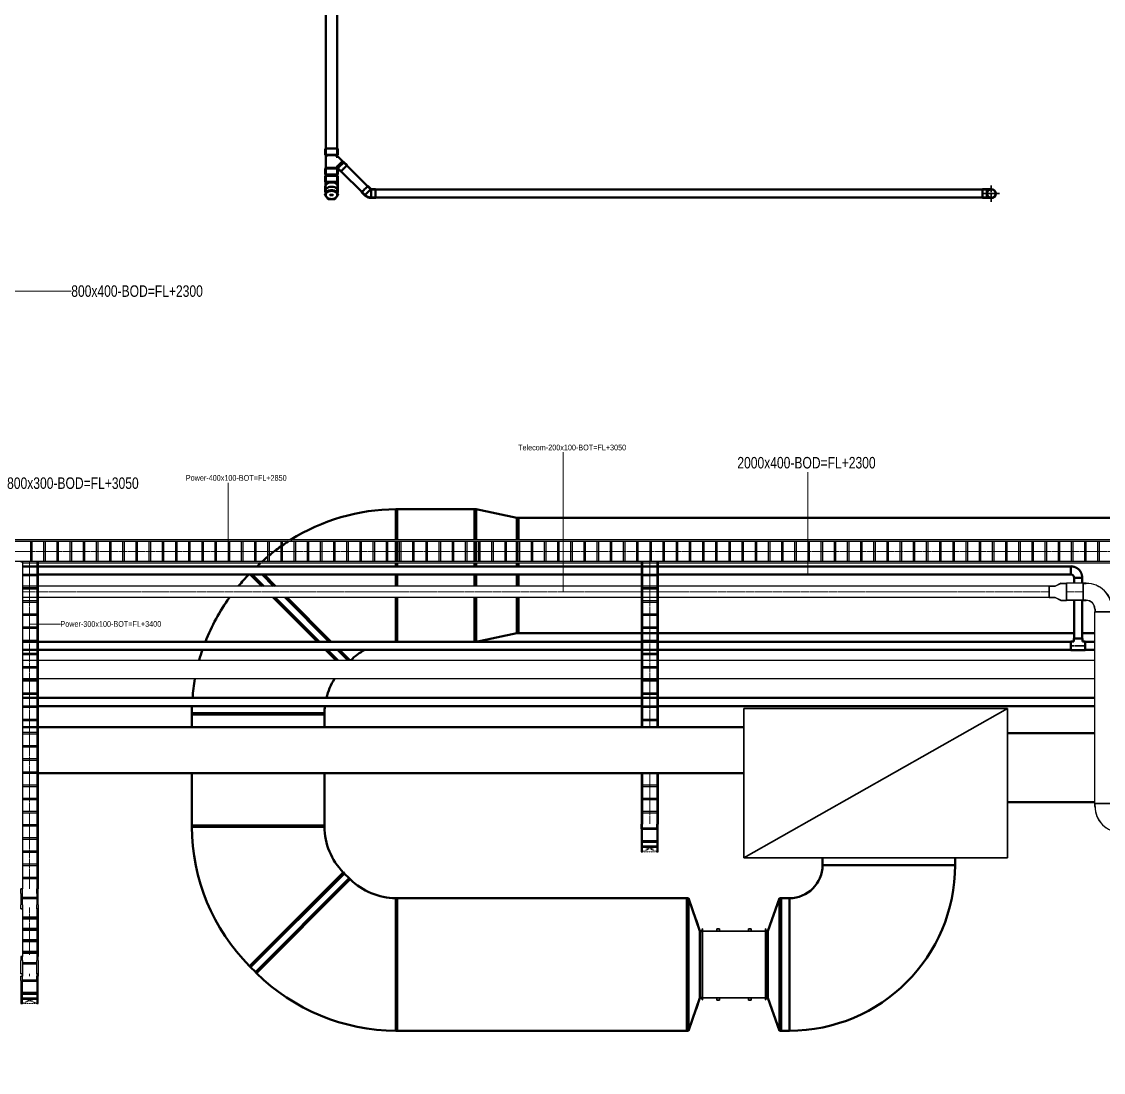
# Model space of a CAD drawing. Header units: millimetres. Extents: x -108050 to 96605, y 58136 to 140997.
# Drawn here: x -85724 to -66955, y 88397 to 106636 of the extents above; entities that cross this region are included whole.
import ezdxf

# ---------------------------------------------------------------- set-up
doc = ezdxf.new("R2010")
doc.units = ezdxf.units.MM
doc.linetypes.add('Center', pattern=[29.999999, 12, -6, 6, -6])
doc.linetypes.add('Hidden 0_75', pattern=[1.5, 0.75, -0.75])
for name, color, linetype, lineweight in [('E-CABL-TRAY', 211, 'Continuous', 25), ('E-CABL-TRAY-ANNO', 211, 'Hidden 0_75', 18), ('E-CABL-TRAY-CNTR', 211, 'Center', 18), ('E-CABL-TRAY-IDEN', 211, 'Continuous', 9), ('M-HVAC-DUCT', 70, 'Continuous', 50), ('M-HVAC-DUCT-ANNO', 70, 'Continuous', 35), ('M-HVAC-DUCT-IDEN', 70, 'Continuous', 9), ('P-PIPE', 3, 'Continuous', 50), ('P-PIPE-CNTR', 3, 'Center', 35)]:
    doc.layers.add(name, color=color, linetype=linetype, lineweight=lineweight)
doc.styles.add('Arial_1', font='arial.ttf', dxfattribs={"width": 0.75, "height": 200})
doc.styles.add('Arial_2', font='arial.ttf', dxfattribs={"width": 0.75, "height": 100})

# ---------------------------------------------------------------- blocks, each defined once
blk = doc.blocks.new('DSC_uPVC_Elbow_TienPhong - Standard-1923101-HẦM')
at = {"layer": 'P-PIPE'}
for p, q in [((-68976, 103728), (-69052, 103728)), ((-69052, 103575), (-68976, 103575))]:
    blk.add_line(p, q, dxfattribs=at)
at = {"layer": 'P-PIPE', "flags": 128}
for points in [[(-68976, 103726), (-68973, 103726), (-68970, 103726), (-68967, 103726), (-68964, 103726), (-68961, 103726), (-68958, 103726), (-68955, 103726), (-68952, 103726), (-68949, 103726), (-68946, 103726), (-68943, 103726), (-68940, 103726), (-68938, 103726), (-68935, 103726), (-68933, 103726), (-68930, 103726), (-68928, 103726), (-68925, 103726), (-68923, 103726), (-68921, 103726), (-68919, 103726), (-68917, 103726), (-68915, 103726), (-68913, 103726)], [(-68907, 103726), (-68905, 103726), (-68904, 103726), (-68903, 103726), (-68902, 103726), (-68901, 103726), (-68901, 103726), (-68900, 103726), (-68900, 103726), (-68899, 103726), (-68899, 103726), (-68899, 103726)], [(-68897, 103726), (-68896, 103726), (-68893, 103726), (-68890, 103726), (-68887, 103725), (-68884, 103725), (-68881, 103724), (-68878, 103723), (-68875, 103723), (-68873, 103722), (-68870, 103720), (-68867, 103719), (-68864, 103718), (-68862, 103716)], [(-68913, 103576), (-68914, 103576), (-68916, 103576), (-68918, 103576), (-68920, 103576), (-68923, 103576), (-68925, 103576), (-68927, 103576), (-68930, 103576), (-68932, 103576), (-68935, 103576), (-68937, 103576), (-68940, 103576), (-68943, 103576), (-68946, 103576), (-68949, 103576), (-68951, 103576), (-68954, 103576), (-68957, 103576), (-68960, 103576), (-68964, 103576), (-68967, 103576), (-68970, 103576), (-68973, 103576), (-68976, 103576), (-68976, 103576)], [(-68899, 103576), (-68899, 103576), (-68900, 103576), (-68900, 103576), (-68901, 103576), (-68901, 103576), (-68902, 103576), (-68903, 103576), (-68904, 103576), (-68905, 103576), (-68906, 103576)], [(-68861, 103587), (-68864, 103585), (-68866, 103584), (-68869, 103583), (-68872, 103581), (-68875, 103580), (-68877, 103579), (-68880, 103579), (-68883, 103578), (-68886, 103577), (-68889, 103577), (-68892, 103577), (-68895, 103576), (-68898, 103576), (-68899, 103576)]]:
    blk.add_lwpolyline(points, dxfattribs=at)
at = {"layer": 'P-PIPE'}
for start, end in [(90, 270), (270, 90)]:
    blk.add_arc((-68899, 103651), 76.7, start, end, dxfattribs=at)
for centre, major_axis, start_param, end_param in [((-69052, 103651), (0, 76.7), 0, 3.141593), ((-68976, 103651), (0, 76.7), 0, 3.141593), ((-68976, 103651), (0, 76.7), 6.115393, 6.283185), ((-68976, 103651), (0, 75), 0, 0.19635), ((-68976, 103651), (0, 75), 2.945243, 3.141593), ((-68976, 103651), (0, 76.7), 3.141593, 3.309382)]:
    blk.add_ellipse(centre, major_axis=major_axis, ratio=0.005, start_param=start_param, end_param=end_param, dxfattribs=at)
blk = doc.blocks.new('DSC_uPVC_Elbow_TienPhong - Standard-1922778-HẦM')
at = {"layer": 'P-PIPE'}
for p, q in [((-79828, 103676), (-79774, 103622)), ((-79665, 103731), (-79719, 103784)), ((-79583, 103728), (-79659, 103728)), ((-79659, 103575), (-79583, 103575))]:
    blk.add_line(p, q, dxfattribs=at)
at = {"layer": 'P-PIPE', "flags": 128}
for points in [[(-79773, 103623), (-79768, 103619), (-79763, 103615), (-79758, 103611), (-79753, 103607), (-79748, 103603), (-79743, 103600), (-79737, 103596), (-79731, 103593), (-79726, 103591), (-79720, 103588), (-79714, 103586), (-79708, 103584), (-79702, 103582), (-79695, 103580), (-79689, 103579), (-79683, 103578), (-79676, 103577), (-79670, 103577), (-79664, 103576), (-79659, 103576)], [(-79767, 103629), (-79762, 103625), (-79758, 103621), (-79753, 103617), (-79748, 103613), (-79743, 103610), (-79738, 103607), (-79733, 103604), (-79728, 103601), (-79722, 103598), (-79717, 103596), (-79711, 103594), (-79705, 103592), (-79699, 103590), (-79693, 103589), (-79687, 103587), (-79681, 103586), (-79675, 103586), (-79669, 103585), (-79663, 103585), (-79659, 103585)], [(-79659, 103726), (-79660, 103726), (-79660, 103726), (-79661, 103726), (-79661, 103727), (-79661, 103727), (-79662, 103727), (-79662, 103727), (-79663, 103727), (-79663, 103727), (-79663, 103727), (-79664, 103727), (-79664, 103728), (-79665, 103728), (-79665, 103728), (-79665, 103728), (-79666, 103728), (-79666, 103729), (-79666, 103729), (-79666, 103729), (-79667, 103729)]]:
    blk.add_lwpolyline(points, dxfattribs=at)
at = {"layer": 'P-PIPE'}
for centre, major_axis, ratio, start_param, end_param in [((-79773, 103730), (54.2, 54.2), 0.029316, 2.739216, 4.676021), ((-79773, 103730), (49.5, 49.5), 0.029316, 3.141593, 3.367024), ((-79773, 103730), (49.5, 49.5), 0.029316, 3.516006, 3.628824), ((-79773, 103730), (49.5, 49.5), 0.029316, 3.777805, 3.890623), ((-79773, 103730), (49.5, 49.5), 0.029316, 4.039605, 4.152423), ((-79773, 103730), (49.5, 49.5), 0.029316, 4.285356, 4.414222), ((-79773, 103730), (49.5, 49.5), 0.029316, 4.563204, 4.676021), ((-79773, 103730), (54.2, 54.2), 0.029316, 4.676021, 6.687005), ((-79720, 103676), (54.2, 54.2), 0.029316, 3.105225, 4.676021), ((-79773, 103730), (49.5, 49.5), 0.029316, 4.825003, 4.937821), ((-79773, 103730), (49.5, 49.5), 0.029316, 5.086802, 5.19962), ((-79773, 103730), (49.5, 49.5), 0.029316, 5.348602, 5.46142), ((-79773, 103730), (49.5, 49.5), 0.029316, 5.610401, 5.723219), ((-79773, 103730), (49.5, 49.5), 0.029316, 5.8722, 5.985018), ((-79773, 103730), (49.5, 49.5), 0.029316, 6.045551, 6.283185), ((-79720, 103676), (54.2, 54.2), 0.029316, 4.676021, 6.283185), ((-79659, 103651), (0, 76.7), 0.005, 0, 1.617239), ((-79659, 103651), (0, 76.7), 0.005, 1.617239, 3.188035), ((-79583, 103651), (0, 76.7), 0.005, 5.87796, 7.900424), ((-79583, 103651), (0, 76.7), 0.005, 1.617239, 3.544708), ((-79583, 103651), (0, 70), 0.005, 2.402637, 3.188035)]:
    blk.add_ellipse(centre, major_axis=major_axis, ratio=ratio, start_param=start_param, end_param=end_param, dxfattribs=at)
blk = doc.blocks.new('DSC_uPVC_Elbow_TienPhong - Standard-1970415-HẦM')
at = {"layer": 'P-PIPE'}
for p, q in [((-80456, 103959), (-80456, 103853)), ((-80237, 103853), (-80237, 103959)), ((-80456, 103768), (-80456, 103693)), ((-80237, 103693), (-80237, 103768))]:
    blk.add_line(p, q, dxfattribs=at)
at = {"layer": 'P-PIPE', "flags": 128}
for points in [[(-80454, 103768), (-80454, 103772), (-80454, 103775), (-80454, 103779), (-80454, 103783), (-80454, 103787), (-80454, 103791), (-80454, 103795), (-80454, 103799), (-80454, 103804), (-80454, 103808), (-80454, 103813), (-80454, 103817), (-80454, 103822), (-80454, 103827), (-80454, 103832), (-80454, 103836), (-80454, 103841), (-80454, 103846), (-80454, 103851), (-80454, 103853)], [(-80239, 103853), (-80239, 103848), (-80239, 103844), (-80239, 103839), (-80239, 103834), (-80239, 103829), (-80239, 103824), (-80239, 103820), (-80239, 103815), (-80239, 103811), (-80239, 103806), (-80239, 103802), (-80239, 103797), (-80239, 103793), (-80239, 103789), (-80239, 103785), (-80239, 103781), (-80239, 103777), (-80239, 103774), (-80239, 103770), (-80239, 103768)]]:
    blk.add_lwpolyline(points, dxfattribs=at)
at = {"layer": 'P-PIPE'}
for centre, major_axis, ratio, start_param, end_param in [((-80347, 103959), (110, 0), 0.005, 0, 3.141593), ((-80347, 103853), (110, 0), 0.005, 0, 3.141593), ((-80347, 103853), (110, 0), 0.005, 3.141593, 3.335696), ((-80347, 103768), (110, 0), 0.707107, 0, 3.141593), ((-80347, 103853), (107, 0), 0.005, 2.893572, 3.058919), ((-80347, 103853), (107, 0), 0.005, 0.082673, 0.24802), ((-80347, 103853), (110, 0), 0.005, 6.089082, 6.283185), ((-80347, 103693), (110, 0), 0.707107, 0, 3.141593), ((-80347, 103693), (110, 0), 0.707107, 3.141593, 3.543639), ((-80347, 103693), (110, 0), 0.707107, 5.881139, 6.283185)]:
    blk.add_ellipse(centre, major_axis=major_axis, ratio=ratio, start_param=start_param, end_param=end_param, dxfattribs=at)
blk = doc.blocks.new('DSC_uPVC_Cap End2-TienPhong - Standard-V14-HẦM')
at = {"layer": 'P-PIPE'}
for p, q in [((-80462, 103635), (-80434, 103670)), ((-80434, 103663), (-80462, 103628)), ((-80462, 103635), (-80462, 103628)), ((-80462, 103628), (-80404, 103557)), ((-80447, 103638), (-80447, 103628)), ((-80443, 103710), (-80443, 103635)), ((-80433, 103670), (-80404, 103706)), ((-80404, 103699), (-80433, 103663)), ((-80404, 103706), (-80289, 103706)), ((-80404, 103706), (-80404, 103699)), ((-80289, 103699), (-80404, 103699)), ((-80367, 103631), (-80327, 103631)), ((-80367, 103631), (-80347, 103631)), ((-80367, 103628), (-80327, 103628)), ((-80367, 103628), (-80327, 103628)), ((-80327, 103624), (-80367, 103624)), ((-80347, 103624), (-80367, 103624)), ((-80347, 103631), (-80327, 103631)), ((-80327, 103624), (-80347, 103624)), ((-80289, 103706), (-80231, 103635)), ((-80289, 103706), (-80289, 103699)), ((-80231, 103628), (-80289, 103699)), ((-80289, 103557), (-80231, 103628)), ((-80250, 103635), (-80250, 103710)), ((-80246, 103628), (-80246, 103638)), ((-80231, 103628), (-80231, 103635)), ((-80404, 103557), (-80289, 103557))]:
    blk.add_line(p, q, dxfattribs=at)
for centre, major_axis, start_param, end_param in [((-80347, 103628), (100, 0), 1.570796, 4.712389), ((-80347, 103638), (100, 0), 2.473508, 2.76248), ((-80347, 103638), (100, 0), 1.570796, 1.859768), ((-80367, 103628), (5, 0), 1.570796, 4.712389), ((-80367, 103628), (5, 0), 1.570796, 4.712389), ((-80367, 103631), (5, 0), 3.665191, 4.712389), ((-80367, 103631), (5, 0), 3.665191, 4.712389), ((-80347, 103638), (100, 0), 1.281824, 1.570796), ((-80347, 103628), (100, 0), 4.712389, 7.853982), ((-80327, 103628), (5, 0), 4.712389, 7.853982), ((-80327, 103628), (5, 0), 4.712389, 7.853982), ((-80327, 103631), (5, 0), 4.712389, 5.759587), ((-80327, 103631), (5, 0), 4.712389, 5.759587), ((-80347, 103638), (100, 0), 0.379113, 0.668085)]:
    blk.add_ellipse(centre, major_axis=major_axis, ratio=0.707107, start_param=start_param, end_param=end_param, dxfattribs=at)
blk = doc.blocks.new('E_Ladder Vertical Outside Bend - Standard-V23-HẦM')
at = {"layer": 'E-CABL-TRAY'}
for p, q in [((-85737, 90070), (-85711, 90070)), ((-85737, 89990), (-85737, 90070)), ((-85737, 89990), (-85737, 89590)), ((-85711, 89990), (-85711, 90070)), ((-85711, 90003), (-85462, 90003)), ((-85711, 89590), (-85711, 89990)), ((-85462, 89977), (-85711, 89977)), ((-85462, 90070), (-85437, 90070)), ((-85462, 89990), (-85462, 90070)), ((-85462, 89990), (-85462, 89590)), ((-85437, 89990), (-85437, 90070)), ((-85437, 89590), (-85437, 89990)), ((-85711, 89787), (-85462, 89787)), ((-85462, 89769), (-85711, 89769)), ((-85462, 89751), (-85711, 89751)), ((-85737, 89590), (-85711, 89590)), ((-85711, 89690), (-85462, 89690)), ((-85462, 89664), (-85711, 89664)), ((-85462, 89590), (-85437, 89590))]:
    blk.add_line(p, q, dxfattribs=at)
blk = doc.blocks.new('PG_Busway_ThanhThang - 1250A-1999621-HẦM')
at = {"layer": 'E-CABL-TRAY'}
for p, q in [((-85711, 95552), (-85462, 95552)), ((-85437, 95552), (-74977, 95552)), ((-74952, 95552), (-74702, 95552)), ((-74677, 95552), (-67103, 95552)), ((-85462, 95229), (-85711, 95229)), ((-74977, 95229), (-85437, 95229)), ((-74702, 95229), (-74952, 95229)), ((-67103, 95229), (-74677, 95229))]:
    blk.add_line(p, q, dxfattribs=at)
blk = doc.blocks.new('00_REC Elbow - 0_75 W-2034095-HẦM')
at = {"layer": 'M-HVAC-DUCT'}
for p, q in [((-1150, 1725), (1150, 1725)), ((-1725, -1150), (-1725, 1150))]:
    blk.add_line(p, q, dxfattribs=at)
for radius in [575, 2875]:
    blk.add_arc((-1725, 1725), radius, 270, 0, dxfattribs=at)
blk = doc.blocks.new('01_REC Elbow_C Flanged_ - 1 W-2034623-HẦM')
at = {"layer": 'M-HVAC-DUCT'}
for p, q in [((-132, 1497), (-150, 1479)), ((1479, -150), (-150, 1479)), ((-132, 1497), (1497, -132)), ((-965, -1152), (-965, 1152)), ((-965, 1152), (-940, 1152)), ((-940, 1152), (-940, -1152)), ((1479, -150), (1497, -132)), ((-940, -1152), (-965, -1152))]:
    blk.add_line(p, q, dxfattribs=at)
for radius, start, end in [(1150, 270.6238, 314.3762), (3450, 270.2077, 314.7923)]:
    blk.add_arc((-953, 2300), radius, start, end, dxfattribs=at)
blk = doc.blocks.new('01_REC Elbow_C Flanged_ - 1 W-V28-HẦM')
at = {"layer": 'M-HVAC-DUCT'}
for p, q in [((-132, 1497), (-150, 1479)), ((1479, -150), (-150, 1479)), ((-132, 1497), (1497, -132)), ((-965, 740), (-965, 994)), ((-940, 969), (-940, 715)), ((-965, -543), (-965, 540)), ((-940, 515), (-940, -568)), ((1479, -150), (1497, -132)), ((-965, -1110), (-965, -826)), ((-940, -851), (-940, -1135))]:
    blk.add_line(p, q, dxfattribs=at)
for radius, start, end in [(1150, 282.9789, 301.0478), (1150, 308.22, 314.3762), (3450, 312.7435, 314.7923), (3450, 304.8292, 310.3962), (3450, 296.1902, 299.3172), (3450, 279.1579, 293.6952), (3450, 270.4413, 274.9419)]:
    blk.add_arc((-953, 2300), radius, start, end, dxfattribs=at)
blk = doc.blocks.new('01_REC Elbow_C Flanged_ - 1 W-V29-HẦM')
at = {"layer": 'M-HVAC-DUCT'}
for p, q in [((39, 1291), (-141, 1471)), ((-106, 1471), (74, 1291)), ((-965, 383), (-965, 1150)), ((-940, 1150), (-940, 383)), ((946, 383), (180, 1150)), ((215, 1150), (982, 383)), ((-965, -17), (-965, 183)), ((-940, 183), (-940, -17)), ((1347, -17), (1146, 183)), ((1182, 183), (1382, -17)), ((-965, -216), (-965, -159)), ((-940, -159), (-940, -216)), ((-965, -591), (-965, -242)), ((-940, -242), (-940, -591)), ((-965, -1152), (-965, -616)), ((-940, -616), (-940, -1152)), ((-940, -1152), (-965, -1152))]:
    blk.add_line(p, q, dxfattribs=at)
for radius, start, end in [(1150, 298.6123, 313.7911), (3450, 313.144, 314.5332), (3450, 305.6497, 309.9256), (3450, 310.4748, 312.5285), (3450, 303.0425, 305.1259), (3450, 270.2077, 302.2655)]:
    blk.add_arc((-953, 2300), radius, start, end, dxfattribs=at)
blk = doc.blocks.new('01_REC Transition REC_C Flanged_ - 200 mm-2042068-HẦM')
at = {"layer": 'M-HVAC-DUCT'}
for p, q in [((0, 1000), (709, 1150)), ((711, 383), (711, 1150)), ((736, 1150), (736, 383)), ((-25, 383), (-25, 1002)), ((-25, 1002), (0, 1002)), ((0, 1002), (0, 383)), ((-25, -17), (-25, 183)), ((0, 183), (0, -17)), ((711, -17), (711, 183)), ((736, 183), (736, -17)), ((-25, -216), (-25, -159)), ((0, -159), (0, -216)), ((711, -216), (711, -159)), ((736, -159), (736, -216)), ((0, -242), (0, -591)), ((711, -591), (711, -242)), ((736, -242), (736, -591)), ((-25, -1002), (-25, -616)), ((0, -616), (0, -1002)), ((711, -1152), (711, -616)), ((736, -616), (736, -1152)), ((0, -1002), (-25, -1002)), ((711, -1150), (0, -1000)), ((711, -1152), (736, -1152))]:
    blk.add_line(p, q, dxfattribs=at)
blk = doc.blocks.new('E_Ladder Vertical Outside Bend - Standard-2041432-HẦM')
at = {"layer": 'E-CABL-TRAY'}
for p, q in [((-85737, 91584), (-85711, 91584)), ((-85737, 91504), (-85737, 91584)), ((-85737, 91504), (-85737, 91304)), ((-85711, 91504), (-85711, 91584)), ((-85711, 91304), (-85711, 91504)), ((-85711, 91438), (-85462, 91438)), ((-85462, 91432), (-85711, 91432)), ((-85462, 91407), (-85711, 91407)), ((-85462, 91584), (-85437, 91584)), ((-85462, 91504), (-85462, 91584)), ((-85462, 91504), (-85462, 91304)), ((-85437, 91504), (-85437, 91584)), ((-85437, 91304), (-85437, 91504)), ((-85737, 91235), (-85737, 91304)), ((-85711, 91235), (-85737, 91235)), ((-85711, 91304), (-85711, 91235)), ((-85462, 91235), (-85462, 91304)), ((-85437, 91235), (-85462, 91235)), ((-85437, 91304), (-85437, 91235))]:
    blk.add_line(p, q, dxfattribs=at)
blk = doc.blocks.new('E_Ladder Vertical Inside Bend - Standard-2041428-HẦM')
at = {"layer": 'E-CABL-TRAY'}
for p, q in [((-85737, 90410), (-85711, 90410)), ((-85737, 90410), (-85737, 90340)), ((-85737, 90190), (-85737, 90340)), ((-85711, 90340), (-85711, 90410)), ((-85711, 90340), (-85711, 90190)), ((-85711, 90306), (-85462, 90306)), ((-85462, 90300), (-85711, 90300)), ((-85462, 90410), (-85437, 90410)), ((-85462, 90410), (-85462, 90340)), ((-85462, 90190), (-85462, 90340)), ((-85437, 90340), (-85437, 90410)), ((-85437, 90340), (-85437, 90190)), ((-85737, 90110), (-85737, 90190)), ((-85711, 90110), (-85737, 90110)), ((-85462, 90275), (-85711, 90275)), ((-85711, 90190), (-85711, 90110)), ((-85462, 90110), (-85462, 90190)), ((-85437, 90110), (-85462, 90110)), ((-85437, 90190), (-85437, 90110))]:
    blk.add_line(p, q, dxfattribs=at)
blk = doc.blocks.new('E_Channel Horizontal Bend - Standard-2090574-HẦM')
at = {"layer": 'E-CABL-TRAY'}
for p, q in [((-150, 350), (-147, 350)), ((-150, 350), (-150, 300)), ((-147, 350), (147, 350)), ((-147, 300), (-147, 350)), ((147, 350), (150, 350)), ((147, 350), (147, 300)), ((150, 300), (150, 350)), ((-350, 147), (-350, 150)), ((-300, 150), (-350, 150)), ((-350, -147), (-350, 147)), ((-300, 147), (-350, 147)), ((-350, -150), (-350, -147)), ((-300, -147), (-350, -147)), ((-300, -150), (-350, -150))]:
    blk.add_line(p, q, dxfattribs=at)
for radius, end in [(450, 360), (153, 360), (447, 0), (150, 0)]:
    blk.add_arc((-300, 300), radius, 270, end, dxfattribs=at)
blk = doc.blocks.new('E_Channel Reducer_std_ - Standard-2089735-HẦM')
at = {"layer": 'E-CABL-TRAY'}
for p, q in [((0, 147), (0, 150)), ((100, 150), (0, 150)), ((0, -147), (0, 147)), ((100, 147), (0, 147)), ((200, 100), (100, 150)), ((100, 147), (200, 97)), ((300, 100), (200, 100)), ((200, 97), (300, 97)), ((300, 100), (300, 97)), ((300, 97), (300, -97)), ((0, -150), (0, -147)), ((100, -147), (0, -147)), ((100, -150), (0, -150)), ((200, -97), (100, -147)), ((100, -150), (200, -100)), ((300, -97), (200, -97)), ((200, -100), (300, -100)), ((300, -97), (300, -100))]:
    blk.add_line(p, q, dxfattribs=at)
blk = doc.blocks.new('M_Elbow - Welded - Generic - Standard-2092714-HẦM')
at = {"layer": 'P-PIPE'}
for p, q in [((-127, 71), (-127, 68)), ((-127, 68), (-127, 61)), ((-127, 61), (-127, 50)), ((-127, 50), (-127, 35)), ((-127, 35), (-127, 18)), ((-127, 18), (-127, -18)), ((-68, 127), (-71, 127)), ((-61, 127), (-68, 127)), ((-50, 127), (-61, 127)), ((-35, 127), (-50, 127)), ((-18, 127), (-35, 127)), ((18, 127), (-18, 127)), ((35, 127), (18, 127)), ((50, 127), (35, 127)), ((61, 127), (50, 127)), ((68, 127), (61, 127)), ((71, 127), (68, 127)), ((-127, -18), (-127, -35)), ((-127, -35), (-127, -50)), ((-127, -50), (-127, -61)), ((-127, -61), (-127, -68)), ((-127, -68), (-127, -71))]:
    blk.add_line(p, q, dxfattribs=at)
at = {"layer": 'P-PIPE', "flags": 128}
for points in [[(-71, 127), (-71, 125), (-71, 122), (-71, 120), (-71, 118), (-72, 116), (-72, 114), (-73, 111), (-74, 109), (-74, 107), (-75, 105), (-76, 103), (-77, 101), (-78, 99), (-79, 97), (-80, 95), (-82, 93), (-83, 92), (-85, 90), (-86, 88), (-88, 87), (-89, 85), (-91, 84), (-93, 82), (-95, 81), (-97, 80), (-98, 78), (-100, 77), (-102, 76), (-104, 75), (-107, 74), (-109, 74), (-111, 73), (-113, 72), (-115, 72), (-117, 71), (-120, 71), (-122, 71), (-124, 71), (-126, 71), (-127, 71)], [(-127, -71), (-119, -70), (-111, -70), (-103, -69), (-96, -68), (-88, -67), (-80, -65), (-72, -63), (-65, -61), (-57, -58), (-50, -55), (-43, -52), (-36, -48), (-29, -45), (-22, -40), (-15, -36), (-9, -32), (-3, -27), (3, -22), (9, -16), (15, -11), (20, -5), (25, 1), (30, 7), (35, 14), (39, 20), (43, 27), (47, 34), (51, 41), (54, 48), (57, 55), (60, 63), (62, 70), (64, 78), (66, 86), (68, 93), (69, 101), (70, 109), (70, 117), (71, 125), (71, 127)]]:
    blk.add_lwpolyline(points, dxfattribs=at)
blk = doc.blocks.new('Kruger _Duct Acessory New - KRUGER EX-10 MODEL480 2-2095710-HẦM')
at = {"layer": 'M-HVAC-DUCT', "lineweight": 35}
for p, q in [((-616, 550), (-616, 545)), ((616, 550), (-616, 550)), ((-616, 545), (616, 545)), ((-576, 545), (-576, -545)), ((576, -545), (576, 545)), ((616, 545), (616, 550)), ((-618, 250), (-618, 300)), ((-618, 300), (-576, 300)), ((-576, 250), (-618, 250)), ((576, 300), (618, 300)), ((618, 250), (576, 250)), ((618, 300), (618, 250)), ((-618, -300), (-618, -250)), ((-618, -250), (-576, -250)), ((-576, -300), (-618, -300)), ((576, -250), (618, -250)), ((618, -300), (576, -300)), ((618, -250), (618, -300)), ((-616, -545), (-616, -550)), ((616, -545), (-616, -545)), ((-616, -550), (616, -550)), ((616, -550), (616, -545))]:
    blk.add_line(p, q, dxfattribs=at)
blk = doc.blocks.new('01_REC_Transition ROD_C Flanged_ - Standard-2104148-HẦM')
at = {"layer": 'M-HVAC-DUCT'}
for p, q in [((-30, -1150), (-30, 1150)), ((-30, 1150), (0, 1150)), ((200, 576), (0, 1150)), ((0, -1150), (0, 1150)), ((0, 1150), (0, -1150)), ((131, 774), (200, 576)), ((200, 0), (200, 576)), ((240, 576), (200, 576)), ((200, 576), (200, 0)), ((200, -576), (200, 0)), ((200, 0), (200, -576)), ((0, -1150), (200, -576)), ((200, -576), (131, -775)), ((200, -576), (240, -576)), ((0, -1150), (-30, -1150))]:
    blk.add_line(p, q, dxfattribs=at)

msp = doc.modelspace()

# ---------------------------------------------------------------- linework, layer by layer
at = {"layer": 'E-CABL-TRAY'}
for p, q in [((-32524, 97639), (-88209, 97639)), ((-32524, 97613), (-88209, 97613)), ((-85571, 97613), (-85571, 97264)), ((-85546, 97613), (-85546, 97264)), ((-85343, 97613), (-85343, 97264)), ((-85317, 97613), (-85317, 97264)), ((-85114, 97613), (-85114, 97264)), ((-85089, 97613), (-85089, 97264)), ((-84886, 97613), (-84886, 97264)), ((-84860, 97613), (-84860, 97264)), ((-84657, 97613), (-84657, 97264)), ((-84632, 97613), (-84632, 97264)), ((-84428, 97613), (-84428, 97264)), ((-84403, 97613), (-84403, 97264)), ((-84200, 97613), (-84200, 97264)), ((-84174, 97613), (-84174, 97264)), ((-83971, 97613), (-83971, 97264)), ((-83946, 97613), (-83946, 97264)), ((-83743, 97613), (-83743, 97264)), ((-83717, 97613), (-83717, 97264)), ((-83514, 97613), (-83514, 97264)), ((-83489, 97613), (-83489, 97264)), ((-83285, 97613), (-83285, 97264)), ((-83260, 97613), (-83260, 97264)), ((-83057, 97613), (-83057, 97264)), ((-83031, 97613), (-83031, 97264)), ((-82828, 97613), (-82828, 97264)), ((-82803, 97613), (-82803, 97264)), ((-82600, 97613), (-82600, 97264)), ((-82574, 97613), (-82574, 97264)), ((-82371, 97613), (-82371, 97264)), ((-82346, 97613), (-82346, 97264)), ((-82142, 97613), (-82142, 97264)), ((-82117, 97613), (-82117, 97264)), ((-81914, 97613), (-81914, 97264)), ((-81888, 97613), (-81888, 97264)), ((-81685, 97613), (-81685, 97264)), ((-81660, 97613), (-81660, 97264)), ((-81457, 97613), (-81457, 97264)), ((-81431, 97613), (-81431, 97264)), ((-81228, 97613), (-81228, 97264)), ((-81203, 97613), (-81203, 97264)), ((-80999, 97613), (-80999, 97264)), ((-80974, 97613), (-80974, 97264)), ((-80771, 97613), (-80771, 97264)), ((-80745, 97613), (-80745, 97264)), ((-80542, 97613), (-80542, 97264)), ((-80517, 97613), (-80517, 97264)), ((-80314, 97613), (-80314, 97264)), ((-80288, 97613), (-80288, 97264)), ((-80085, 97613), (-80085, 97264)), ((-80060, 97613), (-80060, 97264)), ((-79856, 97613), (-79856, 97264)), ((-79831, 97613), (-79831, 97264)), ((-79628, 97613), (-79628, 97264)), ((-79602, 97613), (-79602, 97264)), ((-79399, 97613), (-79399, 97264)), ((-79374, 97613), (-79374, 97264)), ((-79171, 97613), (-79171, 97264)), ((-79145, 97613), (-79145, 97264)), ((-78942, 97613), (-78942, 97264)), ((-78917, 97613), (-78917, 97264)), ((-78713, 97613), (-78713, 97264)), ((-78688, 97613), (-78688, 97264)), ((-78485, 97613), (-78485, 97264)), ((-78459, 97613), (-78459, 97264)), ((-78256, 97613), (-78256, 97264)), ((-78231, 97613), (-78231, 97264)), ((-78028, 97613), (-78028, 97264)), ((-78002, 97613), (-78002, 97264)), ((-77799, 97613), (-77799, 97264)), ((-77774, 97613), (-77774, 97264)), ((-77570, 97613), (-77570, 97264)), ((-77545, 97613), (-77545, 97264)), ((-77342, 97613), (-77342, 97264)), ((-77316, 97613), (-77316, 97264)), ((-77113, 97613), (-77113, 97264)), ((-77088, 97613), (-77088, 97264)), ((-76885, 97613), (-76885, 97264)), ((-76859, 97613), (-76859, 97264)), ((-76656, 97613), (-76656, 97264)), ((-76631, 97613), (-76631, 97264)), ((-76427, 97613), (-76427, 97264)), ((-76402, 97613), (-76402, 97264)), ((-76199, 97613), (-76199, 97264)), ((-76173, 97613), (-76173, 97264)), ((-75970, 97613), (-75970, 97264)), ((-75945, 97613), (-75945, 97264)), ((-75742, 97613), (-75742, 97264)), ((-75716, 97613), (-75716, 97264)), ((-75513, 97613), (-75513, 97264)), ((-75488, 97613), (-75488, 97264)), ((-75284, 97613), (-75284, 97264)), ((-75259, 97613), (-75259, 97264)), ((-75056, 97613), (-75056, 97264)), ((-75030, 97613), (-75030, 97264)), ((-74827, 97613), (-74827, 97264)), ((-74802, 97613), (-74802, 97264)), ((-74599, 97613), (-74599, 97264)), ((-74573, 97613), (-74573, 97264)), ((-74370, 97613), (-74370, 97264)), ((-74345, 97613), (-74345, 97264)), ((-74141, 97613), (-74141, 97264)), ((-74116, 97613), (-74116, 97264)), ((-73913, 97613), (-73913, 97264)), ((-73887, 97613), (-73887, 97264)), ((-73684, 97613), (-73684, 97264)), ((-73659, 97613), (-73659, 97264)), ((-73456, 97613), (-73456, 97264)), ((-73430, 97613), (-73430, 97264)), ((-73227, 97613), (-73227, 97264)), ((-73202, 97613), (-73202, 97264)), ((-72998, 97613), (-72998, 97264)), ((-72973, 97613), (-72973, 97264)), ((-72770, 97613), (-72770, 97264)), ((-72744, 97613), (-72744, 97264)), ((-72541, 97613), (-72541, 97264)), ((-72516, 97613), (-72516, 97264)), ((-72313, 97613), (-72313, 97264)), ((-72287, 97613), (-72287, 97264)), ((-72084, 97613), (-72084, 97264)), ((-72059, 97613), (-72059, 97264)), ((-71855, 97613), (-71855, 97264)), ((-71830, 97613), (-71830, 97264)), ((-71627, 97613), (-71627, 97264)), ((-71601, 97613), (-71601, 97264)), ((-71398, 97613), (-71398, 97264)), ((-71373, 97613), (-71373, 97264)), ((-71170, 97613), (-71170, 97264)), ((-71144, 97613), (-71144, 97264)), ((-70941, 97613), (-70941, 97264)), ((-70916, 97613), (-70916, 97264)), ((-70712, 97613), (-70712, 97264)), ((-70687, 97613), (-70687, 97264)), ((-70484, 97613), (-70484, 97264)), ((-70458, 97613), (-70458, 97264)), ((-70255, 97613), (-70255, 97264)), ((-70230, 97613), (-70230, 97264)), ((-70027, 97613), (-70027, 97264)), ((-70001, 97613), (-70001, 97264)), ((-69798, 97613), (-69798, 97264)), ((-69773, 97613), (-69773, 97264)), ((-69569, 97613), (-69569, 97264)), ((-69544, 97613), (-69544, 97264)), ((-69341, 97613), (-69341, 97264)), ((-69315, 97613), (-69315, 97264)), ((-69112, 97613), (-69112, 97264)), ((-69087, 97613), (-69087, 97264)), ((-68884, 97613), (-68884, 97264)), ((-68858, 97613), (-68858, 97264)), ((-68655, 97613), (-68655, 97264)), ((-68630, 97613), (-68630, 97264)), ((-68426, 97613), (-68426, 97264)), ((-68401, 97613), (-68401, 97264)), ((-68198, 97613), (-68198, 97264)), ((-68172, 97613), (-68172, 97264)), ((-67969, 97613), (-67969, 97264)), ((-67944, 97613), (-67944, 97264)), ((-67741, 97613), (-67741, 97264)), ((-67715, 97613), (-67715, 97264)), ((-67512, 97613), (-67512, 97264)), ((-67487, 97613), (-67487, 97264)), ((-67283, 97613), (-67283, 97264)), ((-67258, 97613), (-67258, 97264)), ((-67055, 97613), (-67055, 97264)), ((-67029, 97613), (-67029, 97264)), ((-32524, 97264), (-88209, 97264)), ((-85737, 97261), (-85711, 97261)), ((-85711, 97261), (-85711, 91584)), ((-85462, 97239), (-85711, 97239)), ((-85462, 97261), (-85437, 97261)), ((-85462, 97261), (-85462, 91584)), ((-85437, 97261), (-85437, 91584)), ((-74977, 97239), (-85437, 97239)), ((-74977, 97261), (-74952, 97261)), ((-74977, 97261), (-74977, 94391)), ((-74952, 97261), (-74952, 94391)), ((-74702, 97239), (-74952, 97239)), ((-74702, 97261), (-74677, 97261)), ((-74702, 97261), (-74702, 94391)), ((-74677, 97261), (-74677, 94391)), ((-32524, 97239), (-74677, 97239)), ((-85711, 97045), (-85462, 97045)), ((-74952, 97045), (-74702, 97045)), ((-85711, 97020), (-85462, 97020)), ((-74952, 97020), (-74702, 97020)), ((-67593, 96589), (-67593, 96889)), ((-67303, 96889), (-67593, 96889)), ((-67303, 96887), (-67593, 96887)), ((-67303, 96889), (-67303, 96589)), ((-85462, 96839), (-85711, 96839)), ((-85462, 96837), (-85711, 96837)), ((-85711, 96816), (-85462, 96816)), ((-85711, 96791), (-85462, 96791)), ((-74977, 96839), (-85437, 96839)), ((-74977, 96837), (-85437, 96837)), ((-74702, 96839), (-74952, 96839)), ((-74702, 96837), (-74952, 96837)), ((-74952, 96816), (-74702, 96816)), ((-74952, 96791), (-74702, 96791)), ((-67893, 96839), (-74677, 96839)), ((-67893, 96837), (-74677, 96837)), ((-67893, 96839), (-67893, 96639)), ((-85462, 96642), (-85711, 96642)), ((-85462, 96639), (-85711, 96639)), ((-85711, 96588), (-85462, 96588)), ((-85711, 96562), (-85462, 96562)), ((-74977, 96642), (-85437, 96642)), ((-74977, 96639), (-85437, 96639)), ((-74702, 96642), (-74952, 96642)), ((-74702, 96639), (-74952, 96639)), ((-74952, 96588), (-74702, 96588)), ((-74952, 96562), (-74702, 96562)), ((-67893, 96642), (-74677, 96642)), ((-67893, 96639), (-74677, 96639)), ((-67303, 96592), (-67593, 96592)), ((-67303, 96589), (-67593, 96589)), ((-85711, 96359), (-85462, 96359)), ((-85711, 96334), (-85462, 96334)), ((-74952, 96359), (-74702, 96359)), ((-74952, 96334), (-74702, 96334)), ((-67103, 96389), (-66803, 96389)), ((-67103, 93063), (-67103, 96389)), ((-67101, 93063), (-67101, 96389)), ((-85711, 96131), (-85462, 96131)), ((-85711, 96105), (-85462, 96105)), ((-74952, 96131), (-74702, 96131)), ((-74952, 96105), (-74702, 96105)), ((-85711, 95902), (-85462, 95902)), ((-85711, 95877), (-85462, 95877)), ((-74952, 95902), (-74702, 95902)), ((-74952, 95877), (-74702, 95877)), ((-85711, 95673), (-85462, 95673)), ((-85711, 95648), (-85462, 95648)), ((-74952, 95673), (-74702, 95673)), ((-74952, 95648), (-74702, 95648)), ((-85711, 95445), (-85462, 95445)), ((-85711, 95419), (-85462, 95419)), ((-74952, 95445), (-74702, 95445)), ((-74952, 95419), (-74702, 95419)), ((-85711, 95216), (-85462, 95216)), ((-85711, 95191), (-85462, 95191)), ((-74952, 95216), (-74702, 95216)), ((-74952, 95191), (-74702, 95191)), ((-85711, 94988), (-85462, 94988)), ((-74952, 94988), (-74702, 94988)), ((-85711, 94962), (-85462, 94962)), ((-74952, 94962), (-74702, 94962)), ((-85711, 94759), (-85462, 94759)), ((-85711, 94734), (-85462, 94734)), ((-74952, 94759), (-74702, 94759)), ((-74952, 94734), (-74702, 94734)), ((-85711, 94530), (-85462, 94530)), ((-85711, 94505), (-85462, 94505)), ((-74952, 94530), (-74702, 94530)), ((-74952, 94505), (-74702, 94505)), ((-85711, 94302), (-85462, 94302)), ((-85711, 94276), (-85462, 94276)), ((-85711, 94073), (-85462, 94073)), ((-85711, 94048), (-85462, 94048)), ((-85711, 93845), (-85462, 93845)), ((-85711, 93819), (-85462, 93819)), ((-85711, 93616), (-85462, 93616)), ((-85711, 93591), (-85462, 93591)), ((-74977, 93591), (-74977, 92707)), ((-74952, 93591), (-74702, 93591)), ((-74952, 93591), (-74952, 92707)), ((-74702, 93591), (-74702, 92707)), ((-74677, 93591), (-74677, 92707)), ((-85711, 93387), (-85462, 93387)), ((-85711, 93362), (-85462, 93362)), ((-74952, 93387), (-74702, 93387)), ((-74952, 93362), (-74702, 93362)), ((-85711, 93159), (-85462, 93159)), ((-85711, 93133), (-85462, 93133)), ((-74952, 93159), (-74702, 93159)), ((-74952, 93133), (-74702, 93133)), ((-85711, 92930), (-85462, 92930)), ((-74952, 92930), (-74702, 92930)), ((-66803, 93063), (-67103, 93063)), ((-85711, 92905), (-85462, 92905)), ((-74952, 92905), (-74702, 92905)), ((-85711, 92702), (-85462, 92702)), ((-85711, 92676), (-85462, 92676)), ((-74952, 92707), (-74977, 92707)), ((-74677, 92707), (-74702, 92707)), ((-85711, 92473), (-85462, 92473)), ((-85711, 92448), (-85462, 92448)), ((-85711, 92244), (-85462, 92244)), ((-85711, 92219), (-85462, 92219)), ((-85711, 92016), (-85462, 92016)), ((-85711, 91990), (-85462, 91990)), ((-85711, 91787), (-85462, 91787)), ((-85711, 91762), (-85462, 91762)), ((-85711, 91584), (-85737, 91584)), ((-85437, 91584), (-85462, 91584)), ((-85737, 91235), (-85711, 91235)), ((-85711, 91235), (-85711, 90410)), ((-85462, 91235), (-85437, 91235)), ((-85462, 91235), (-85462, 90410)), ((-85437, 91235), (-85437, 90410)), ((-85711, 91098), (-85462, 91098)), ((-85711, 91085), (-85462, 91085)), ((-85711, 91063), (-85462, 91063)), ((-85711, 90900), (-85462, 90900)), ((-85711, 90887), (-85462, 90887)), ((-85711, 90865), (-85462, 90865)), ((-85711, 90702), (-85462, 90702)), ((-85711, 90689), (-85462, 90689)), ((-85711, 90667), (-85462, 90667)), ((-85711, 90504), (-85462, 90504)), ((-85711, 90491), (-85462, 90491)), ((-85711, 90469), (-85462, 90469)), ((-85711, 90410), (-85737, 90410)), ((-85437, 90410), (-85462, 90410)), ((-85737, 90110), (-85711, 90110)), ((-85711, 90110), (-85711, 90070)), ((-85462, 90110), (-85437, 90110)), ((-85462, 90110), (-85462, 90070)), ((-85437, 90110), (-85437, 90070)), ((-85711, 90070), (-85737, 90070)), ((-85437, 90070), (-85462, 90070))]:
    msp.add_line(p, q, dxfattribs=at)
at = {"layer": 'E-CABL-TRAY-ANNO'}
for p, q in [((-74952, 92235), (-74753, 92301)), ((-74702, 92227), (-74952, 92227)), ((-74702, 92235), (-74901, 92301)), ((-85711, 89598), (-85513, 89664)), ((-85711, 89590), (-85462, 89590)), ((-85462, 89598), (-85660, 89664))]:
    msp.add_line(p, q, dxfattribs=at)
at = {"layer": 'E-CABL-TRAY-CNTR'}
for p, q in [((-43372, 97439), (-88209, 97439)), ((-85587, 97261), (-85587, 91584)), ((-74827, 97261), (-74827, 94391)), ((-85462, 96739), (-85711, 96739)), ((-74977, 96739), (-85437, 96739)), ((-74702, 96739), (-74952, 96739)), ((-67893, 96739), (-74677, 96739)), ((-67303, 96739), (-67593, 96739)), ((-74827, 93591), (-74827, 92707)), ((-85587, 91260), (-85587, 90435)), ((-85587, 90110), (-85587, 90070))]:
    msp.add_line(p, q, dxfattribs=at)
at = {"layer": 'E-CABL-TRAY-IDEN'}
for p, q in [((-76328, 96739), (-76328, 99161)), ((-82140, 97439), (-82140, 98633)), ((-85587, 96177), (-85051, 96177))]:
    msp.add_line(p, q, dxfattribs=at)
at = {"layer": 'M-HVAC-DUCT'}
for p, q in [((-77865, 98172), (-79206, 98172)), ((-77104, 98022), (-66843, 98022)), ((-77104, 96022), (-74977, 96022)), ((-74952, 96022), (-74702, 96022)), ((-74677, 96022), (-67464, 96022)), ((-67323, 96022), (-67103, 96022)), ((-82771, 94607), (-82771, 94391)), ((-80471, 94607), (-80471, 94391)), ((-85462, 94391), (-85711, 94391)), ((-73196, 94391), (-85437, 94391)), ((-68618, 94287), (-67103, 94287)), ((-73196, 93591), (-85437, 93591)), ((-82771, 93591), (-82771, 92686)), ((-80471, 93591), (-80471, 92686)), ((-68618, 93087), (-67103, 93087)), ((-71828, 91995), (-71828, 92120)), ((-69528, 91995), (-71828, 91995)), ((-69528, 91995), (-69528, 92120)), ((-80125, 91851), (-80040, 91766)), ((-79206, 91420), (-74184, 91420)), ((-74184, 91420), (-74184, 89120)), ((-72544, 89120), (-72544, 91420)), ((-72544, 91420), (-72403, 91420)), ((-72403, 91420), (-72403, 89120)), ((-81751, 90225), (-81666, 90140)), ((-79206, 89120), (-74184, 89120)), ((-72544, 89120), (-72403, 89120))]:
    msp.add_line(p, q, dxfattribs=at)
at = {"layer": 'M-HVAC-DUCT-ANNO'}
for p, q in [((-73196, 94715), (-68618, 94715)), ((-73196, 92120), (-73196, 94715)), ((-73196, 92120), (-68618, 94715)), ((-68618, 94715), (-68618, 92120)), ((-68618, 92120), (-73196, 92120))]:
    msp.add_line(p, q, dxfattribs=at)
at = {"layer": 'M-HVAC-DUCT-IDEN'}
for p, q in [((-87508, 101955), (-84863, 101955)), ((-72080, 97022), (-72080, 98814))]:
    msp.add_line(p, q, dxfattribs=at)
at = {"layer": 'P-PIPE'}
for p, q in [((-80447, 109357), (-80447, 104325)), ((-80247, 104325), (-80247, 109357)), ((-80456, 104431), (-80456, 104325)), ((-80237, 104325), (-80237, 104431)), ((-80456, 104325), (-80447, 104315)), ((-80447, 104315), (-80447, 104097)), ((-80142, 104197), (-80257, 104313)), ((-80247, 104315), (-80237, 104325)), ((-80247, 104272), (-80247, 104315)), ((-80135, 104194), (-80156, 104215)), ((-80132, 104197), (-80142, 104197)), ((-80133, 104192), (-80135, 104194)), ((-80117, 104176), (-80133, 104192)), ((-80078, 104143), (-80132, 104197)), ((-79670, 103726), (-80119, 104174)), ((-80096, 104155), (-80117, 104176)), ((-80447, 104097), (-80456, 104087)), ((-80456, 104087), (-80456, 103981)), ((-80447, 104087), (-80447, 103853)), ((-80257, 104115), (-80241, 104098)), ((-80257, 104111), (-80237, 104091)), ((-80247, 104097), (-80247, 104134)), ((-80237, 104087), (-80247, 104097)), ((-80247, 103853), (-80247, 104087)), ((-80241, 104098), (-80240, 104088)), ((-80240, 104088), (-80186, 104035)), ((-80237, 104091), (-80235, 104090)), ((-80237, 103981), (-80237, 104087)), ((-80235, 104090), (-80220, 104074)), ((-80220, 104074), (-80198, 104052)), ((-80218, 104075), (-79769, 103627)), ((-80447, 103768), (-80447, 103638)), ((-80247, 103638), (-80247, 103768)), ((-68976, 103721), (-79659, 103721)), ((-79659, 103581), (-68976, 103581)), ((-85462, 97181), (-85711, 97181)), ((-74977, 97181), (-85437, 97181)), ((-85437, 97040), (-74977, 97040)), ((-74702, 97181), (-74952, 97181)), ((-67520, 97181), (-74677, 97181)), ((-74677, 97040), (-67520, 97040)), ((-67520, 97040), (-67520, 97181)), ((-67464, 96984), (-67464, 96889)), ((-67323, 96984), (-67464, 96984)), ((-67323, 96889), (-67323, 96984)), ((-67464, 96589), (-67464, 95927)), ((-67323, 95927), (-67323, 96589)), ((-67468, 95927), (-67468, 95922)), ((-67319, 95927), (-67468, 95927)), ((-67468, 95927), (-67468, 95922)), ((-67319, 95927), (-67468, 95927)), ((-67468, 95922), (-67468, 95877)), ((-67468, 95922), (-67468, 95877)), ((-67319, 95922), (-67319, 95927)), ((-67319, 95922), (-67319, 95927)), ((-67319, 95877), (-67319, 95922)), ((-67319, 95877), (-67319, 95922)), ((-85462, 95873), (-85711, 95873)), ((-85711, 95732), (-85462, 95732)), ((-74977, 95873), (-85437, 95873)), ((-85437, 95732), (-74977, 95732)), ((-74702, 95873), (-74952, 95873)), ((-74952, 95732), (-74702, 95732)), ((-67518, 95873), (-74677, 95873)), ((-74677, 95732), (-67518, 95732)), ((-67513, 95877), (-67518, 95877)), ((-67518, 95877), (-67518, 95728)), ((-67513, 95877), (-67518, 95877)), ((-67518, 95877), (-67518, 95728)), ((-67518, 95728), (-67513, 95728)), ((-67518, 95728), (-67513, 95728)), ((-67468, 95877), (-67513, 95877)), ((-67468, 95877), (-67513, 95877)), ((-67513, 95728), (-67274, 95728)), ((-67513, 95728), (-67274, 95728)), ((-67274, 95877), (-67319, 95877)), ((-67274, 95877), (-67319, 95877)), ((-67269, 95877), (-67274, 95877)), ((-67269, 95877), (-67274, 95877)), ((-67274, 95728), (-67269, 95728)), ((-67274, 95728), (-67269, 95728)), ((-67269, 95728), (-67269, 95877)), ((-67269, 95728), (-67269, 95877)), ((-67103, 95873), (-67269, 95873)), ((-67269, 95732), (-67103, 95732)), ((-85462, 94897), (-85711, 94897)), ((-74977, 94897), (-85437, 94897)), ((-74702, 94897), (-74952, 94897)), ((-67103, 94897), (-74677, 94897)), ((-85437, 94755), (-74977, 94755)), ((-74677, 94755), (-67103, 94755))]:
    msp.add_line(p, q, dxfattribs=at)
at = {"layer": 'P-PIPE', "lineweight": 35}
for start, end in [(0, 180), (180, 0)]:
    msp.add_arc((-68899, 103651), 70, start, end, dxfattribs=at)
at = {"layer": 'P-PIPE'}
for centre, major_axis, ratio, start_param, end_param in [((-80347, 104431), (110, 0), 0.005, 1.572867, 3.141593), ((-80347, 104431), (-110, 0), 0.005, 3.143664, 4.71446), ((-80347, 104325), (110, 0), 0.005, 1.572867, 3.141593), ((-80347, 104315), (100, 0), 0.005, 0.002071, 3.141593), ((-80347, 104325), (-110, 0), 0.005, 3.143664, 4.71446), ((-80207, 104164), (51.3, 51.3), 0.005, 0, 1.568725), ((-80186, 104143), (54.2, 54.2), 0.005, 0, 1.568725), ((-80347, 104087), (110, 0), 0.005, 1.572867, 3.141593), ((-80347, 103981), (-110, 0), 0.005, 4.71446, 6.283185), ((-80347, 103981), (-110, 0), 0.005, 0.002071, 0.402107), ((-80347, 104097), (100, 0), 0.005, 0.002071, 3.141593), ((-80347, 103981), (100, 0), 0.005, 1.834667, 3.141593), ((-80347, 104087), (-110, 0), 0.005, 3.271097, 4.71446), ((-80347, 103981), (-110, 0), 0.005, 3.143664, 4.71446), ((-80347, 103981), (100, 0), 0.005, 0.26387, 1.311068), ((-80207, 104164), (51.3, 51.3), 0.005, 1.568725, 2.615923), ((-80347, 103981), (100, 0), 0.005, 0.002071, 0.259512), ((-80347, 103981), (110, 0), 0.005, 5.88119, 6.283185), ((-80186, 104143), (54.2, 54.2), 0.005, 1.568725, 3.139522), ((-80132, 104089), (54.2, 54.2), 0.005, 1.568725, 3.139522), ((-80132, 104089), (54.2, 54.2), 0.005, 3.141593, 3.549652), ((-80132, 104089), (49.5, 49.5), 0.005, 2.881793, 3.139522), ((-80132, 104089), (49.5, 49.5), 0.005, 2.618628, 2.877722), ((-80132, 104089), (49.5, 49.5), 0.005, 2.354123, 2.615923), ((-80132, 104089), (54.2, 54.2), 0.005, 0, 1.568725), ((-80132, 104089), (49.5, 49.5), 0.005, 0, 0.783327), ((-80132, 104089), (54.2, 54.2), 0.005, 5.875255, 6.281114), ((-80347, 103638), (100, 0), 0.707107, 2.651957, 2.79855), ((-80347, 103638), (100, 0), 0.707107, 2.437438, 2.584031), ((-80347, 103638), (100, 0), 0.707107, 1.604759, 1.8704), ((-80347, 103638), (100, 0), 0.707107, 1.271193, 1.536833), ((-80347, 103638), (100, 0), 0.707107, 0.557562, 0.704154), ((-80347, 103638), (100, 0), 0.707107, 0.343043, 0.489636)]:
    msp.add_ellipse(centre, major_axis=major_axis, ratio=ratio, start_param=start_param, end_param=end_param, dxfattribs=at)
at = {"layer": 'P-PIPE-CNTR'}
for p, q in [((-80347, 103631), (-80347, 103628)), ((-69039, 103651), (-68759, 103651)), ((-68899, 103511), (-68899, 103791)), ((-67393, 95802), (-67518, 95802)), ((-67393, 95802), (-67269, 95802))]:
    msp.add_line(p, q, dxfattribs=at)

# ---------------------------------------------------------------- block references
at = {"layer": 'E-CABL-TRAY'}
for name, p, rotation in [('E_Channel Reducer_std_ - Standard-2089735-HẦM', (-67593, 96739), 180), ('E_Channel Horizontal Bend - Standard-2090574-HẦM', (-66953, 96739), 90.0000000000002), ('E_Channel Horizontal Bend - Standard-2090574-HẦM', (-66953, 92713), 270.0000000000002)]:
    msp.add_blockref(name, p, dxfattribs=dict(at, rotation=rotation))
for name, p in [('PG_Busway_ThanhThang - 1250A-1999621-HẦM', (0, 0)), ('E_Ladder Vertical Outside Bend - Standard-V23-HẦM', (10760, 2637)), ('E_Ladder Vertical Outside Bend - Standard-2041432-HẦM', (0, 0)), ('E_Ladder Vertical Inside Bend - Standard-2041428-HẦM', (0, 0)), ('E_Ladder Vertical Outside Bend - Standard-V23-HẦM', (0, 0))]:
    msp.add_blockref(name, p, dxfattribs=at)
at = {"layer": 'M-HVAC-DUCT'}
for name, p, rotation in [('01_REC Elbow_C Flanged_ - 1 W-V29-HẦM', (-80171, 97022), 180), ('01_REC Transition REC_C Flanged_ - 200 mm-2042068-HẦM', (-77129, 97022), 180), ('01_REC Elbow_C Flanged_ - 1 W-V28-HẦM', (-81621, 95572), 224.9999999999999), ('01_REC Elbow_C Flanged_ - 1 W-2034623-HẦM', (-81621, 91720), 270.0000000000002), ('01_REC Elbow_C Flanged_ - 1 W-2034623-HẦM', (-80171, 90270), 315.0000000000002), ('01_REC_Transition ROD_C Flanged_ - Standard-2104148-HẦM', (-72574, 90270), 180)]:
    msp.add_blockref(name, p, dxfattribs=dict(at, rotation=rotation))
for name, p in [('00_REC Elbow - 0_75 W-2034095-HẦM', (-70678, 90270)), ('01_REC_Transition ROD_C Flanged_ - Standard-2104148-HẦM', (-74154, 90270))]:
    msp.add_blockref(name, p, dxfattribs=at)
at = {"layer": 'M-HVAC-DUCT', "lineweight": 35, "rotation": 270.0000000000002}
msp.add_blockref('Kruger _Duct Acessory New - KRUGER EX-10 MODEL480 2-2095710-HẦM', (-73364, 90270), dxfattribs=at)
at = {"layer": 'P-PIPE'}
for name in ['DSC_uPVC_Elbow_TienPhong - Standard-1970415-HẦM', 'DSC_uPVC_Cap End2-TienPhong - Standard-V14-HẦM', 'DSC_uPVC_Elbow_TienPhong - Standard-1922778-HẦM', 'DSC_uPVC_Elbow_TienPhong - Standard-1923101-HẦM']:
    msp.add_blockref(name, (0, 0), dxfattribs=at)
at = {"layer": 'P-PIPE', "rotation": 90.0000000000002}
msp.add_blockref('M_Elbow - Welded - Generic - Standard-2092714-HẦM', (-67393, 97111), dxfattribs=at)

# ---------------------------------------------------------------- texts
at = {"layer": 'E-CABL-TRAY-IDEN', "char_height": 100, "attachment_point": 1, "style": 'Arial_2'}
for s, insert, width in [('Telecom-200x100-BOT=FL+3050', (-77110, 99294), 1887.97), ('Power-400x100-BOT=FL+2850', (-82875, 98766), 1773.73), ('Power-300x100-BOT=FL+3400', (-85051, 96231), 1773.73)]:
    msp.add_mtext(s, dxfattribs=dict(at, insert=insert, width=width))
at = {"layer": 'M-HVAC-DUCT-IDEN', "char_height": 200, "attachment_point": 1, "style": 'Arial_1'}
for s, insert, width in [('800x400-BOD=FL+2300', (-84863, 102059), 2819.94), ('2000x400-BOD=FL+2300', (-73306, 99080), 2964.24), ('800x300-BOD=FL+3050', (-85976, 98725), 2819.94)]:
    msp.add_mtext(s, dxfattribs=dict(at, insert=insert, width=width))

doc.saveas('drawing.dxf')
